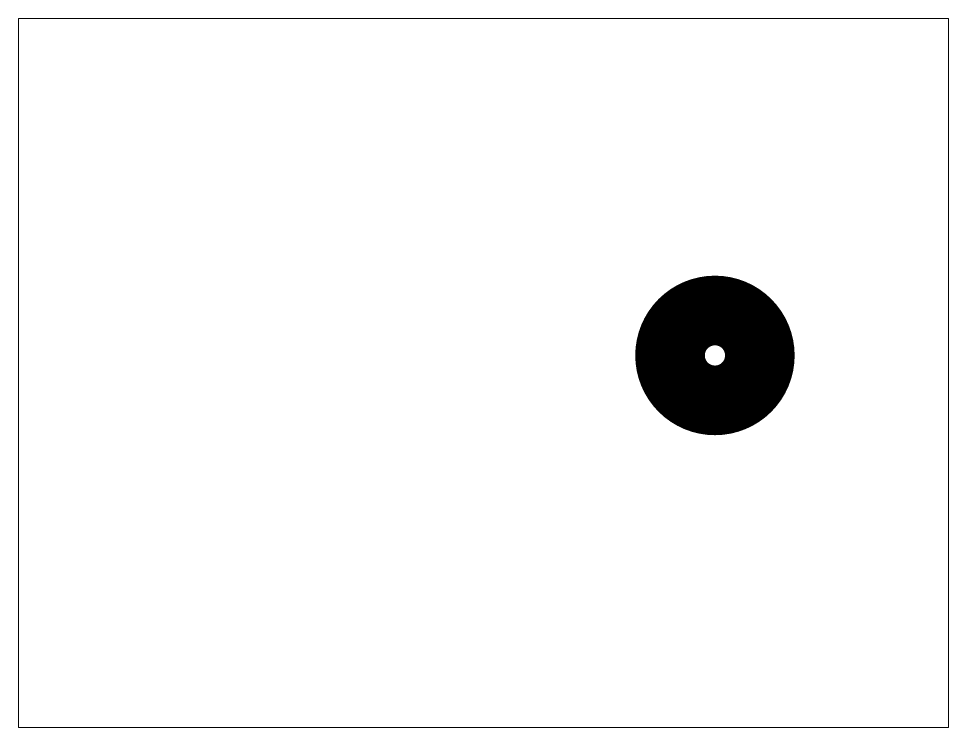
# Paper-space layout 'Layout1' of a CAD drawing. Header units: inches. Extents: x 1.05 to 9.45, y 0.8 to 7.2.
# The model-space entities are those that its viewports show. They can reach past a viewport. Long polylines and large blocks are cut down to what shows.
import ezdxf

# ---------------------------------------------------------------- set-up
doc = ezdxf.new("R2010")
doc.units = ezdxf.units.IN
doc.header["$MEASUREMENT"] = 0

msp = doc.modelspace()

# ---------------------------------------------------------------- linework, layer by layer
at = {"const_width": 0.873}
msp.add_lwpolyline([(8.094, 1.496, 1), (9.22, 1.496, 1)], format="xyb", close=True, dxfattribs=at)

psp = doc.layouts.get("Layout1")

# ---------------------------------------------------------------- viewports
at = {"layer": '0', "view_target_point": (2.9999, 0.81)}
psp.add_viewport(center=(5.25, 4), size=(8.4, 6.4), view_center_point=(2.7555, 0.4659), view_height=8.881299, dxfattribs=at)

doc.saveas('drawing.dxf')
